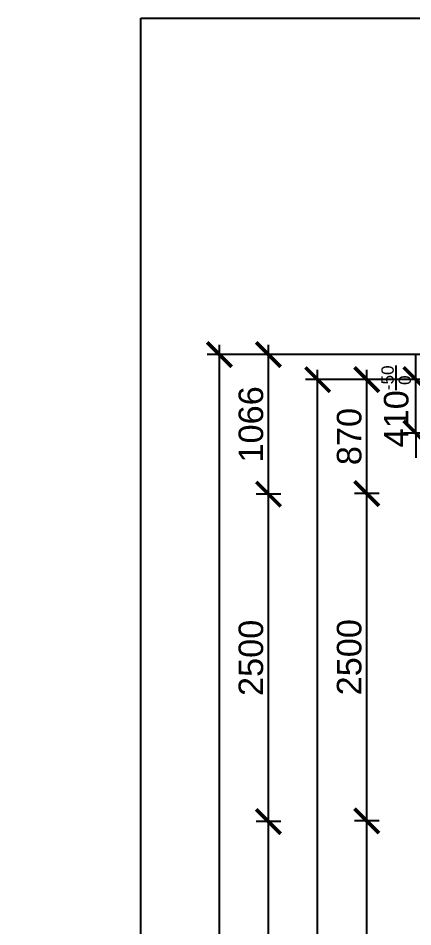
# Model space of a CAD drawing. Header units: millimetres. Extents: x -2854 to 202754, y -48725 to 27067.
# Drawn here: x 33469 to 36482, y 20009 to 26947 of the extents above; entities that cross this region are included whole.
import ezdxf

# ---------------------------------------------------------------- set-up
doc = ezdxf.new("R2010")
doc.units = ezdxf.units.MM
doc.layers.add('AM_5', color=3, linetype='Continuous', lineweight=25)
doc.layers.add('LDShaft-AM_5', color=3, linetype='Continuous', lineweight=25)
doc.layers.add('AM_VIEWS', color=1, linetype='Continuous', lineweight=25, plot=False)
doc.styles.add('LD', font='ARIALUNI.ttf')
doc.dimstyles.new('LIFT', dxfattribs={"dimtxt": 2.5, "dimasz": 2.5, "dimexe": 1.25, "dimexo": 0, "dimgap": 0.5, "dimtad": 1, "dimdec": 0, "dimzin": 1, "dimdsep": 46, "dimtxsty": 'LD', "dimblk": 'ARCHTICK', "dimcen": 0, "dimdle": 1, "dimclrd": 3, "dimclre": 3, "dimclrt": 4, "dimadec": 0, "dimazin": 0, "dimtp": 0.1, "dimtm": 0.1, "dimtfac": 0.71, "dimtdec": 0, "dimtix": 1, "dimtmove": 0, "dimatfit": 3, "dimfxl": 1, "dimtolj": 1, "dimarcsym": 0})

# ---------------------------------------------------------------- blocks, each defined once
blk = doc.blocks.new('_ArchTick')
at = {"color": 0, "linetype": 'ByBlock', "const_width": 0.15}
blk.add_lwpolyline([(-0.5, -0.5), (0.5, 0.5)], dxfattribs=at)
blk = doc.blocks.new('*D2790')
at = {"layer": 'Defpoints', "color": 0, "transparency": 16777216}
for p in [(36879.9, 23777.7), (36973.7, 23777.7), (36973.7, 21877.7)]:
    blk.add_point(p, dxfattribs=at)
at = {"layer": 'LDShaft-AM_5', "color": 3, "lineweight": -2, "transparency": 16777216}
for p, q in [((36879.9, 21802.7), (36879.9, 23852.7)), ((36973.7, 23777.7), (36786.2, 23777.7)), ((36973.7, 21877.7), (36786.2, 21877.7))]:
    blk.add_line(p, q, dxfattribs=at)
at = {"layer": 'LDShaft-AM_5', "color": 3, "lineweight": -2, "transparency": 16777216, "xscale": 187.5, "yscale": 187.5, "zscale": 187.5}
for p, rotation in [((36879.9, 23777.7), 90), ((36879.9, 21877.7), 270)]:
    blk.add_blockref('_ArchTick', p, dxfattribs=dict(at, rotation=rotation))
at = {"layer": 'LDShaft-AM_5', "color": 4, "transparency": 16777216, "insert": (36729.4, 22827.7), "char_height": 187.5, "attachment_point": 5, "rotation": 90, "style": 'LD'}
blk.add_mtext('\\A1;1900\\H0.5x;\\S-50/0 ', dxfattribs=at)
blk = doc.blocks.new('*D2796')
at = {"layer": 'Defpoints', "color": 0, "transparency": 16777216}
for p in [(36879.9, 21877.7), (36973.7, 21877.7), (36973.7, 20254.2)]:
    blk.add_point(p, dxfattribs=at)
at = {"layer": 'LDShaft-AM_5', "color": 3, "lineweight": -2, "transparency": 16777216}
for p, q in [((36879.9, 20179.2), (36879.9, 21952.7)), ((36973.7, 21877.7), (36786.2, 21877.7)), ((36973.7, 20254.2), (36786.2, 20254.2))]:
    blk.add_line(p, q, dxfattribs=at)
at = {"layer": 'LDShaft-AM_5', "color": 3, "lineweight": -2, "transparency": 16777216, "xscale": 187.5, "yscale": 187.5, "zscale": 187.5}
for p, rotation in [((36879.9, 21877.7), 90), ((36879.9, 20254.2), 270)]:
    blk.add_blockref('_ArchTick', p, dxfattribs=dict(at, rotation=rotation))
at = {"layer": 'LDShaft-AM_5', "color": 4, "transparency": 16777216, "insert": (36746.6, 21065.9), "char_height": 187.5, "attachment_point": 5, "rotation": 90, "style": 'LD'}
blk.add_mtext('\\A1;1624\\H0.5x;\\S±25 ', dxfattribs=at)
blk = doc.blocks.new('*D2800')
at = {"layer": 'AM_5', "color": 3, "lineweight": -2, "transparency": 16777216}
for p, q in [((35004.9, 1382.2), (35004.9, 24453.2)), ((39064.9, 24378.2), (34911.2, 24378.2)), ((39064.9, 1457.2), (34911.2, 1457.2))]:
    blk.add_line(p, q, dxfattribs=at)
at = {"layer": 'Defpoints', "color": 0, "transparency": 16777216}
for p in [(35004.9, 24378.2), (39064.9, 24378.2), (39064.9, 1457.2)]:
    blk.add_point(p, dxfattribs=at)
at = {"layer": 'AM_5', "color": 3, "lineweight": -2, "transparency": 16777216, "xscale": 187.5, "yscale": 187.5, "zscale": 187.5}
for p, rotation in [((35004.9, 24378.2), 90), ((35004.9, 1457.2), 270)]:
    blk.add_blockref('_ArchTick', p, dxfattribs=dict(at, rotation=rotation))
at = {"layer": 'AM_5', "color": 4, "transparency": 16777216, "insert": (34844.6, 12917.7), "char_height": 187.5, "attachment_point": 5, "rotation": 90, "style": 'LD'}
blk.add_mtext('\\A1;Car Guide rail track length (T75-3/B 75/62/10) = 22921', dxfattribs=at)
blk = doc.blocks.new('*D2803')
at = {"layer": 'Defpoints', "color": 0, "transparency": 16777216}
for p in [(35379.9, 23312.2), (35473.7, 23312.2), (35473.7, 20812.2)]:
    blk.add_point(p, dxfattribs=at)
at = {"layer": 'LDShaft-AM_5', "color": 3, "lineweight": -2, "transparency": 16777216}
for p, q in [((35379.9, 20737.2), (35379.9, 23387.2)), ((35473.7, 23312.2), (35286.2, 23312.2)), ((35473.7, 20812.2), (35286.2, 20812.2))]:
    blk.add_line(p, q, dxfattribs=at)
at = {"layer": 'LDShaft-AM_5', "color": 3, "lineweight": -2, "transparency": 16777216, "xscale": 187.5, "yscale": 187.5, "zscale": 187.5}
for p, rotation in [((35379.9, 23312.2), 90), ((35379.9, 20812.2), 270)]:
    blk.add_blockref('_ArchTick', p, dxfattribs=dict(at, rotation=rotation))
at = {"layer": 'LDShaft-AM_5', "color": 4, "transparency": 16777216, "insert": (35246.6, 22062.2), "char_height": 187.5, "attachment_point": 5, "rotation": 90, "style": 'LD'}
blk.add_mtext('\\A1;2500', dxfattribs=at)
blk = doc.blocks.new('*D2809')
at = {"layer": 'Defpoints', "color": 0, "transparency": 16777216}
for p in [(35379.9, 24378.2), (35473.7, 24378.2), (35473.7, 23312.2)]:
    blk.add_point(p, dxfattribs=at)
at = {"layer": 'LDShaft-AM_5', "color": 3, "lineweight": -2, "transparency": 16777216}
for p, q in [((35379.9, 23237.2), (35379.9, 24453.2)), ((35473.7, 24378.2), (35286.2, 24378.2)), ((35473.7, 23312.2), (35286.2, 23312.2))]:
    blk.add_line(p, q, dxfattribs=at)
at = {"layer": 'LDShaft-AM_5', "color": 3, "lineweight": -2, "transparency": 16777216, "xscale": 187.5, "yscale": 187.5, "zscale": 187.5}
for p, rotation in [((35379.9, 24378.2), 90), ((35379.9, 23312.2), 270)]:
    blk.add_blockref('_ArchTick', p, dxfattribs=dict(at, rotation=rotation))
at = {"layer": 'LDShaft-AM_5', "color": 4, "transparency": 16777216, "insert": (35246.6, 23845.2), "char_height": 187.5, "attachment_point": 5, "rotation": 90, "style": 'LD'}
blk.add_mtext('\\A1;1066', dxfattribs=at)
blk = doc.blocks.new('*D2810')
at = {"layer": 'Defpoints', "color": 0, "transparency": 16777216}
for p in [(35379.9, 20812.2), (35473.7, 20812.2), (35473.7, 18312.2)]:
    blk.add_point(p, dxfattribs=at)
at = {"layer": 'LDShaft-AM_5', "color": 3, "lineweight": -2, "transparency": 16777216}
for p, q in [((35379.9, 18237.2), (35379.9, 20887.2)), ((35473.7, 20812.2), (35286.2, 20812.2)), ((35473.7, 18312.2), (35286.2, 18312.2))]:
    blk.add_line(p, q, dxfattribs=at)
at = {"layer": 'LDShaft-AM_5', "color": 3, "lineweight": -2, "transparency": 16777216, "xscale": 187.5, "yscale": 187.5, "zscale": 187.5}
for p, rotation in [((35379.9, 20812.2), 90), ((35379.9, 18312.2), 270)]:
    blk.add_blockref('_ArchTick', p, dxfattribs=dict(at, rotation=rotation))
at = {"layer": 'LDShaft-AM_5', "color": 4, "transparency": 16777216, "insert": (35246.6, 19562.2), "char_height": 187.5, "attachment_point": 5, "rotation": 90, "style": 'LD'}
blk.add_mtext('\\A1;2500', dxfattribs=at)
blk = doc.blocks.new('*D2818')
at = {"layer": 'AM_5', "color": 3, "lineweight": -2, "transparency": 16777216}
for p, q in [((35754.9, 1382.2), (35754.9, 24262.2)), ((39618.9, 24187.2), (35661.2, 24187.2)), ((39618.9, 1457.2), (35661.2, 1457.2))]:
    blk.add_line(p, q, dxfattribs=at)
at = {"layer": 'Defpoints', "color": 0, "transparency": 16777216}
for p in [(35754.9, 24187.2), (39618.9, 24187.2), (39618.9, 1457.2)]:
    blk.add_point(p, dxfattribs=at)
at = {"layer": 'AM_5', "color": 3, "lineweight": -2, "transparency": 16777216, "xscale": 187.5, "yscale": 187.5, "zscale": 187.5}
for p, rotation in [((35754.9, 24187.2), 90), ((35754.9, 1457.2), 270)]:
    blk.add_blockref('_ArchTick', p, dxfattribs=dict(at, rotation=rotation))
at = {"layer": 'AM_5', "color": 4, "transparency": 16777216, "insert": (35594.6, 12822.2), "char_height": 187.5, "attachment_point": 5, "rotation": 90, "style": 'LD'}
blk.add_mtext('\\A1;Counterweight Guide rail track length (T75-3/B 75/62/10) = 22730', dxfattribs=at)
blk = doc.blocks.new('*D2822')
at = {"layer": 'Defpoints', "color": 0, "transparency": 16777216}
for p in [(36879.9, 24378.2), (36973.7, 24378.2), (36973.7, 23777.7)]:
    blk.add_point(p, dxfattribs=at)
at = {"layer": 'LDShaft-AM_5', "color": 3, "lineweight": -2, "transparency": 16777216}
for p, q in [((36879.9, 24378.2), (36879.9, 24565.7)), ((36973.7, 24378.2), (36786.2, 24378.2)), ((36879.9, 23777.7), (36879.9, 24378.2)), ((36973.7, 23777.7), (36786.2, 23777.7)), ((36879.9, 23777.7), (36879.9, 23590.2))]:
    blk.add_line(p, q, dxfattribs=at)
at = {"layer": 'LDShaft-AM_5', "color": 3, "lineweight": -2, "transparency": 16777216, "xscale": 187.5, "yscale": 187.5, "zscale": 187.5}
for p, rotation in [((36879.9, 24378.2), 270), ((36879.9, 23777.7), 90)]:
    blk.add_blockref('_ArchTick', p, dxfattribs=dict(at, rotation=rotation))
at = {"layer": 'LDShaft-AM_5', "color": 4, "transparency": 16777216, "insert": (36729.4, 24077.9), "char_height": 187.5, "attachment_point": 5, "rotation": 90, "style": 'LD'}
blk.add_mtext('\\A1;601\\H0.5x;\\S-50/0 ', dxfattribs=at)
blk = doc.blocks.new('*D2825')
at = {"layer": 'Defpoints', "color": 0, "transparency": 16777216}
for p in [(36129.9, 24187.2), (36223.7, 24187.2), (36223.7, 23317.2)]:
    blk.add_point(p, dxfattribs=at)
at = {"layer": 'LDShaft-AM_5', "color": 3, "lineweight": -2, "transparency": 16777216}
for p, q in [((36129.9, 23242.2), (36129.9, 24262.2)), ((36223.7, 24187.2), (36036.2, 24187.2)), ((36223.7, 23317.2), (36036.2, 23317.2))]:
    blk.add_line(p, q, dxfattribs=at)
at = {"layer": 'LDShaft-AM_5', "color": 3, "lineweight": -2, "transparency": 16777216, "xscale": 187.5, "yscale": 187.5, "zscale": 187.5}
for p, rotation in [((36129.9, 24187.2), 90), ((36129.9, 23317.2), 270)]:
    blk.add_blockref('_ArchTick', p, dxfattribs=dict(at, rotation=rotation))
at = {"layer": 'LDShaft-AM_5', "color": 4, "transparency": 16777216, "insert": (35996.6, 23752.2), "char_height": 187.5, "attachment_point": 5, "rotation": 90, "style": 'LD'}
blk.add_mtext('\\A1;870', dxfattribs=at)
blk = doc.blocks.new('*D2830')
at = {"layer": 'Defpoints', "color": 0, "transparency": 16777216}
for p in [(36129.9, 20817.2), (36223.7, 20817.2), (36223.7, 18317.2)]:
    blk.add_point(p, dxfattribs=at)
at = {"layer": 'LDShaft-AM_5', "color": 3, "lineweight": -2, "transparency": 16777216}
for p, q in [((36129.9, 18242.2), (36129.9, 20892.2)), ((36223.7, 20817.2), (36036.2, 20817.2)), ((36223.7, 18317.2), (36036.2, 18317.2))]:
    blk.add_line(p, q, dxfattribs=at)
at = {"layer": 'LDShaft-AM_5', "color": 3, "lineweight": -2, "transparency": 16777216, "xscale": 187.5, "yscale": 187.5, "zscale": 187.5}
for p, rotation in [((36129.9, 20817.2), 90), ((36129.9, 18317.2), 270)]:
    blk.add_blockref('_ArchTick', p, dxfattribs=dict(at, rotation=rotation))
at = {"layer": 'LDShaft-AM_5', "color": 4, "transparency": 16777216, "insert": (35996.6, 19567.2), "char_height": 187.5, "attachment_point": 5, "rotation": 90, "style": 'LD'}
blk.add_mtext('\\A1;2500', dxfattribs=at)
blk = doc.blocks.new('*D2831')
at = {"layer": 'Defpoints', "color": 0, "transparency": 16777216}
for p in [(36129.9, 23317.2), (36223.7, 23317.2), (36223.7, 20817.2)]:
    blk.add_point(p, dxfattribs=at)
at = {"layer": 'LDShaft-AM_5', "color": 3, "lineweight": -2, "transparency": 16777216}
for p, q in [((36129.9, 20742.2), (36129.9, 23392.2)), ((36223.7, 23317.2), (36036.2, 23317.2)), ((36223.7, 20817.2), (36036.2, 20817.2))]:
    blk.add_line(p, q, dxfattribs=at)
at = {"layer": 'LDShaft-AM_5', "color": 3, "lineweight": -2, "transparency": 16777216, "xscale": 187.5, "yscale": 187.5, "zscale": 187.5}
for p, rotation in [((36129.9, 23317.2), 90), ((36129.9, 20817.2), 270)]:
    blk.add_blockref('_ArchTick', p, dxfattribs=dict(at, rotation=rotation))
at = {"layer": 'LDShaft-AM_5', "color": 4, "transparency": 16777216, "insert": (35996.6, 22067.2), "char_height": 187.5, "attachment_point": 5, "rotation": 90, "style": 'LD'}
blk.add_mtext('\\A1;2500', dxfattribs=at)
blk = doc.blocks.new('*D2833')
at = {"layer": 'AM_5', "color": 3, "lineweight": -2, "transparency": 16777216}
for p, q in [((36504.9, 24187.2), (36504.9, 24374.7)), ((36598.7, 24187.2), (36411.2, 24187.2)), ((36504.9, 23777.7), (36504.9, 24187.2)), ((36598.7, 23777.7), (36411.2, 23777.7)), ((36504.9, 23777.7), (36504.9, 23590.2))]:
    blk.add_line(p, q, dxfattribs=at)
at = {"layer": 'Defpoints', "color": 0, "transparency": 16777216}
for p in [(36504.9, 24187.2), (36598.7, 24187.2), (36598.7, 23777.7)]:
    blk.add_point(p, dxfattribs=at)
at = {"layer": 'AM_5', "color": 3, "lineweight": -2, "transparency": 16777216, "xscale": 187.5, "yscale": 187.5, "zscale": 187.5}
for p, rotation in [((36504.9, 24187.2), 270), ((36504.9, 23777.7), 90)]:
    blk.add_blockref('_ArchTick', p, dxfattribs=dict(at, rotation=rotation))
at = {"layer": 'AM_5', "color": 4, "transparency": 16777216, "insert": (36354.4, 23982.4), "char_height": 187.5, "attachment_point": 5, "rotation": 90, "style": 'LD'}
blk.add_mtext('\\A1;410\\H0.5x;\\S-50/0 ', dxfattribs=at)

msp = doc.modelspace()

# ---------------------------------------------------------------- linework, layer by layer
at = {"layer": 'AM_VIEWS'}
msp.add_lwpolyline([(34404.9, 26947.2), (42498.7, 26947.2), (42498.7, -560.8), (34404.9, -560.8)], close=True, dxfattribs=at)

# ---------------------------------------------------------------- dimensions: what is measured, and where the dimension line sits
at = {"layer": 'AM_5'}
for base, p1, p2, text, picture, middle in [((36504.9337294, 24187.1528793), (36598.6837294, 23777.6528793), (36598.6837294, 24187.1528793), '<>\\H0.5x;\\S-50/0 ', '*D2833', (36354.4136067, 23982.4028793)), ((35004.9, 24378.2), (39064.9, 1457.2), (39064.9, 24378.2), 'Car Guide rail track length (T75-3/B 75/62/10) = <>', '*D2800', (34844.6, 12917.7)), ((35754.9, 24187.2), (39618.9, 1457.2), (39618.9, 24187.2), 'Counterweight Guide rail track length (T75-3/B 75/62/10) = <>', '*D2818', (35594.6, 12822.2))]:
    dim = msp.add_linear_dim(base=base, p1=p1, p2=p2, angle=90, text=text, dimstyle='LIFT', override={"dimscale": 75, "dimtxt": 2.5, "dimtix": 1}, dxfattribs=at)
    dim.commit()
    dim.dimension.update_dxf_attribs({"geometry": picture, "text_midpoint": middle})
at = {"layer": 'LDShaft-AM_5'}
for base, p1, p2, text, picture, middle in [((36879.9337294, 24378.1528793), (36973.6837294, 23777.6528793), (36973.6837294, 24378.1528793), '<>\\H0.5x;\\S-50/0 ', '*D2822', (36729.4136067, 24077.9028793)), ((36879.9, 23777.7), (36973.7, 21877.7), (36973.7, 23777.7), '<>\\H0.5x;\\S-50/0 ', '*D2790', (36729.4, 22827.7)), ((36879.9337294, 21877.6528793), (36973.6837294, 20254.1528793), (36973.6837294, 21877.6528793), '<>\\H0.5x;\\S±25 ', '*D2796', (36746.6373447, 21065.9028793))]:
    dim = msp.add_linear_dim(base=base, p1=p1, p2=p2, angle=90, text=text, dimstyle='LIFT', override={"dimscale": 75, "dimtxt": 2.5, "dimtix": 1}, dxfattribs=at)
    dim.commit()
    dim.dimension.update_dxf_attribs({"geometry": picture, "text_midpoint": middle})
for base, p1, p2, picture, middle in [((35379.9, 24378.2), (35473.7, 23312.2), (35473.7, 24378.2), '*D2809', (35246.6, 23845.2)), ((36129.9, 24187.2), (36223.7, 23317.2), (36223.7, 24187.2), '*D2825', (35996.6, 23752.2)), ((35379.9, 23312.2), (35473.7, 20812.2), (35473.7, 23312.2), '*D2803', (35246.6, 22062.2)), ((36129.9, 23317.2), (36223.7, 20817.2), (36223.7, 23317.2), '*D2831', (35996.6, 22067.2)), ((35379.9, 20812.2), (35473.7, 18312.2), (35473.7, 20812.2), '*D2810', (35246.6, 19562.2)), ((36129.9, 20817.2), (36223.7, 18317.2), (36223.7, 20817.2), '*D2830', (35996.6, 19567.2))]:
    dim = msp.add_linear_dim(base=base, p1=p1, p2=p2, angle=90, dimstyle='LIFT', override={"dimscale": 75, "dimtxt": 2.5, "dimtix": 1}, dxfattribs=at)
    dim.commit()
    dim.dimension.update_dxf_attribs({"geometry": picture, "text_midpoint": middle})

doc.saveas('drawing.dxf')
